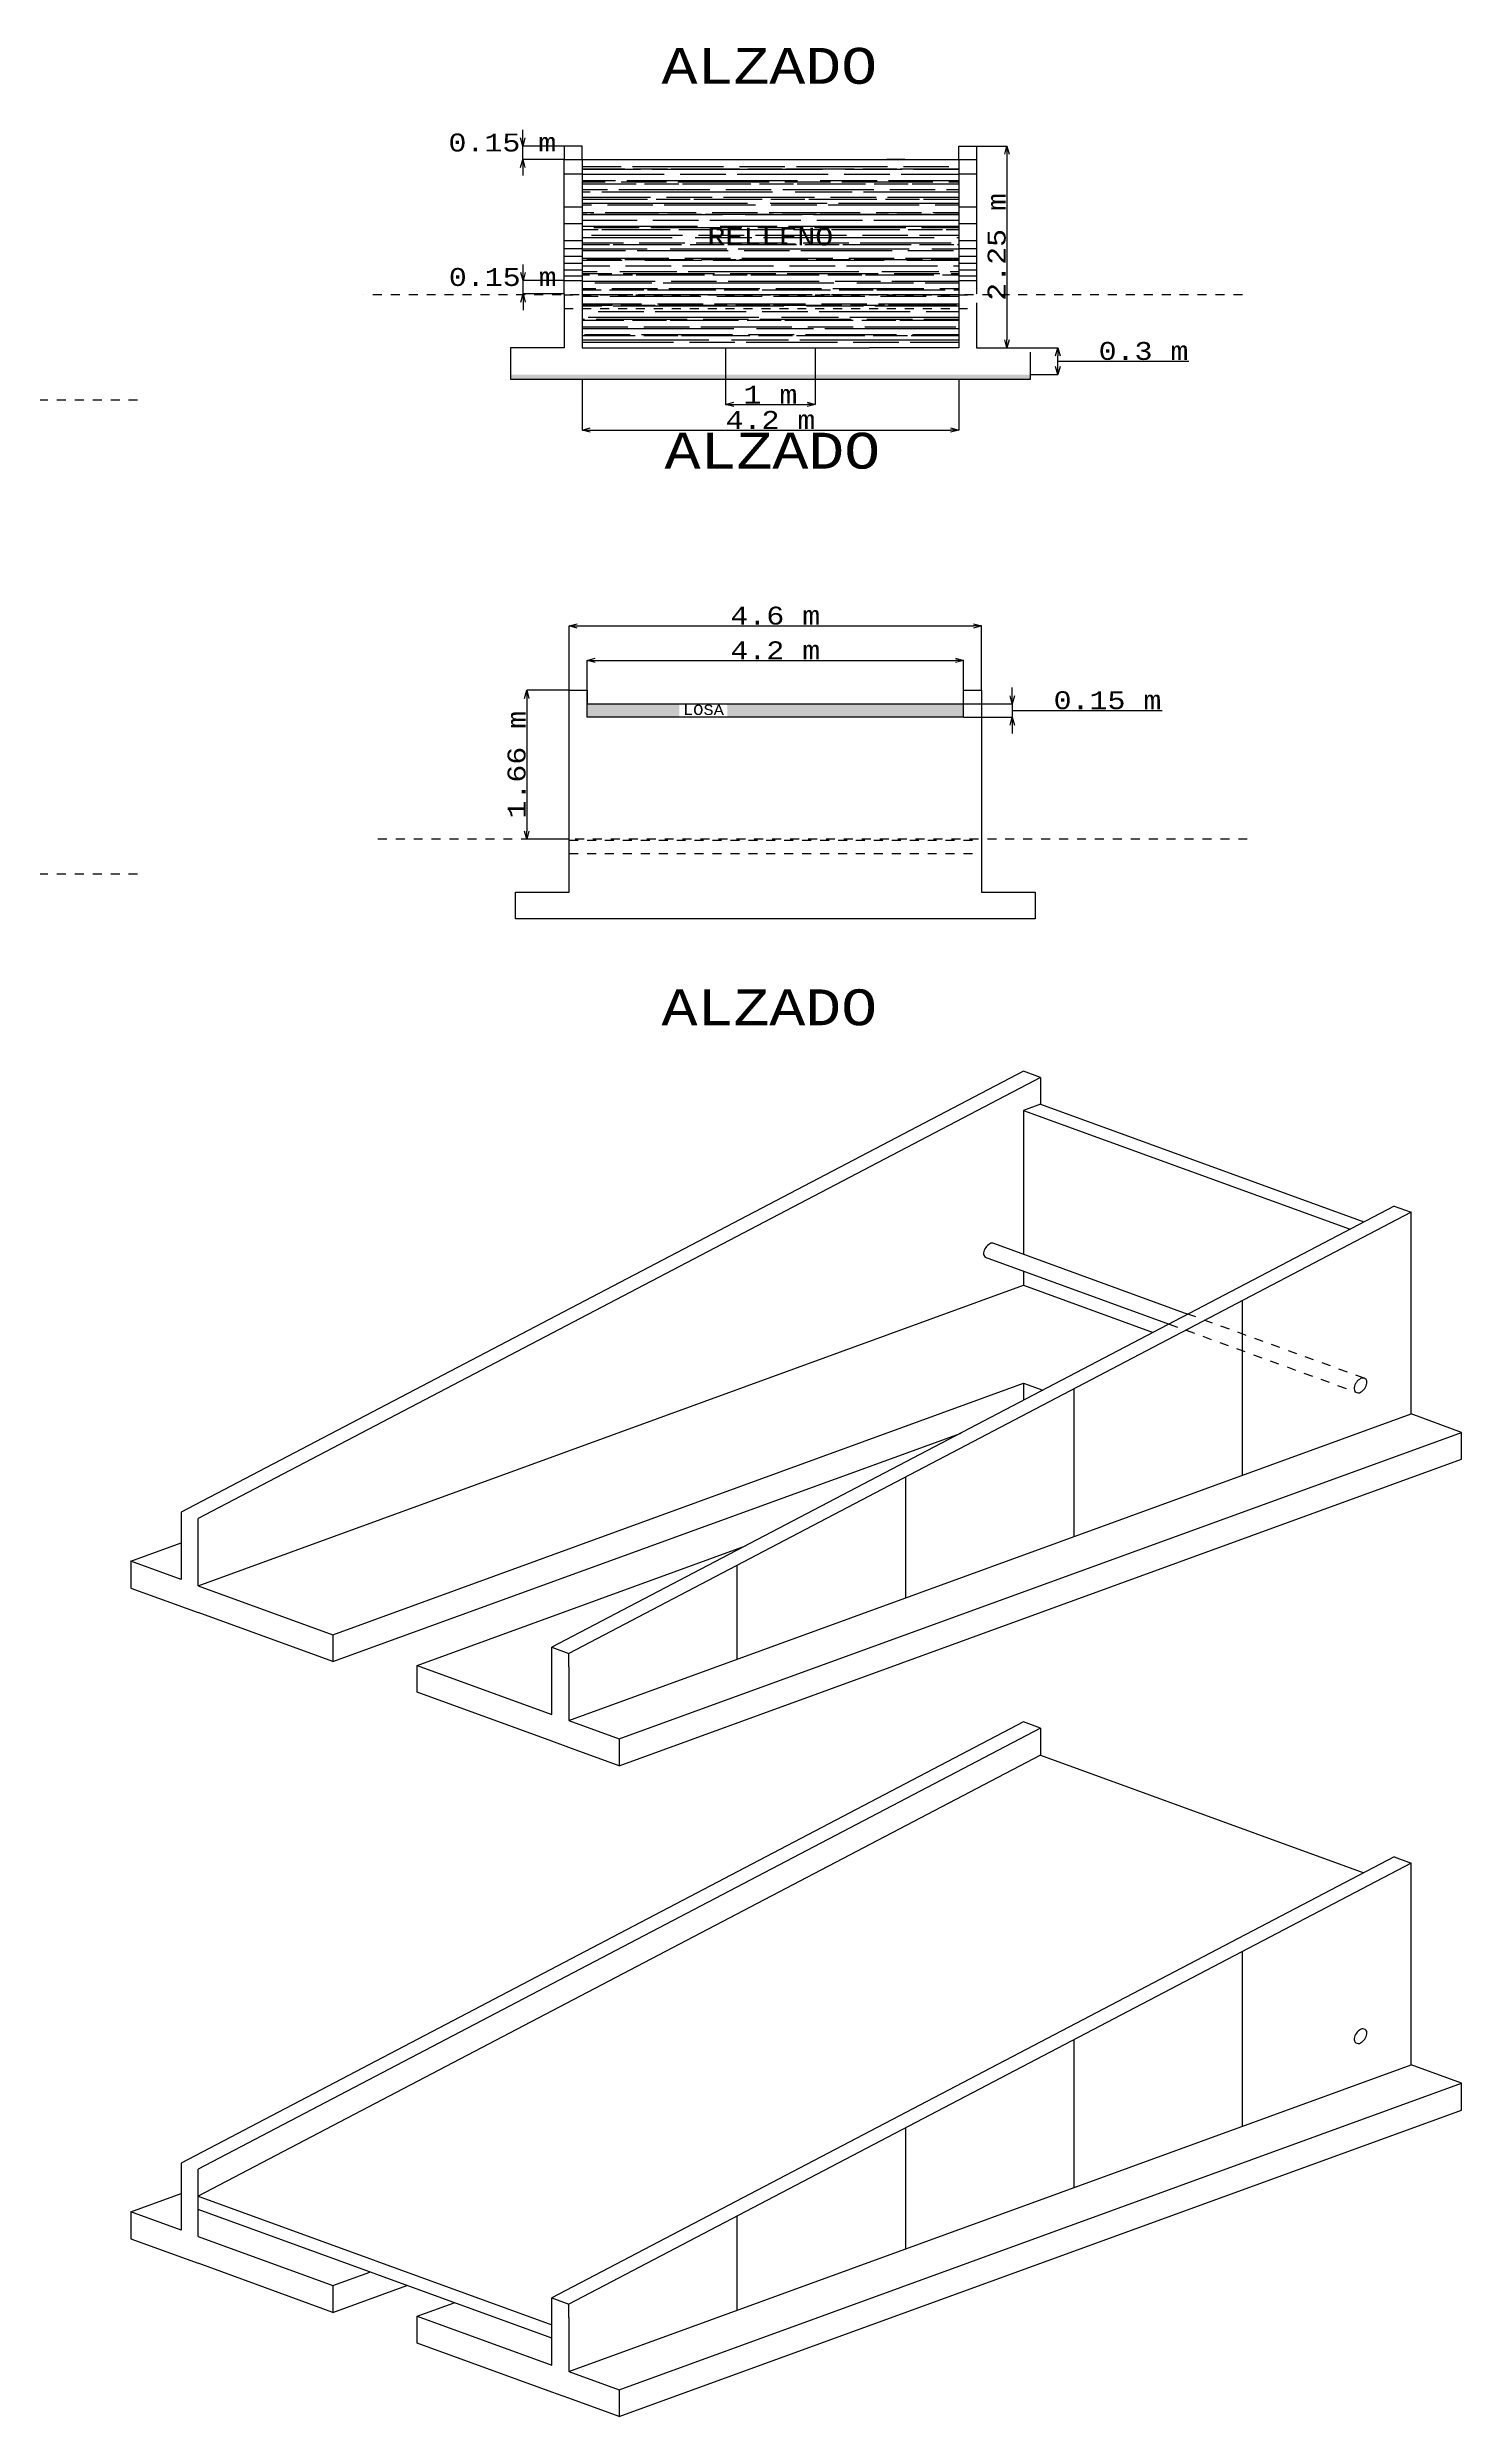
# Model space of a CAD drawing. Header units: metres. Extents: x 851 to 969, y 753 to 824.
# Drawn here: x 952.86 to 968.64, y 753.94 to 780.37 of the extents above; entities that cross this region are included whole.
import ezdxf

# ---------------------------------------------------------------- set-up
doc = ezdxf.new("R2010")
doc.units = ezdxf.units.M
doc.linetypes.add('DASHED2', pattern=[0.375, 0.25, -0.125])
doc.styles.get("Standard").update_dxf_attribs({"font": 'cour.ttf', "height": 0.2})
doc.dimstyles.new('ISO-25 (Metros)', dxfattribs={"dimscale": 0.001, "dimtxt": 0.2, "dimasz": 90, "dimexe": 1.25, "dimexo": 0.625, "dimtad": 1, "dimtoh": 1, "dimdsep": 46, "dimtxsty": 'Standard', "dimblk": 'OPEN30', "dimcen": 2.5, "dimclrd": 220, "dimclre": 220, "dimclrt": 220, "dimadec": 0, "dimazin": 0, "dimtfac": 1, "dimtmove": 1, "dimatfit": 3, "dimfxl": 1, "dimarcsym": 0})

# ---------------------------------------------------------------- blocks, each defined once
blk = doc.blocks.new('_Open30')
at = {"color": 0, "linetype": 'ByBlock', "lineweight": -2}
for p, q in [((-1, 0.27), (0, 0)), ((0, 0), (-1, -0.27)), ((0, 0), (-1, 0))]:
    blk.add_line(p, q, dxfattribs=at)
blk = doc.blocks.new('*D96')
at = {"color": 220, "lineweight": -2, "transparency": 16777216}
for p, q in [((958.167, 779.357), (958.167, 779.447)), ((958.63, 779.267), (958.166, 779.267)), ((958.167, 779.117), (958.167, 779.267)), ((958.167, 779.117), (958.167, 779.267)), ((958.63, 779.117), (958.166, 779.117)), ((958.167, 779.027), (958.167, 778.937))]:
    blk.add_line(p, q, dxfattribs=at)
at = {"layer": 'Defpoints', "color": 0, "transparency": 16777216}
for p in [(958.167, 779.267), (958.631, 779.267), (958.631, 779.117)]:
    blk.add_point(p, dxfattribs=at)
at = {"color": 220, "lineweight": -2, "transparency": 16777216, "xscale": 0.09, "yscale": 0.09, "zscale": 0.09}
for p, rotation in [((958.167, 779.267), 270), ((958.167, 779.117), 90)]:
    blk.add_blockref('_Open30', p, dxfattribs=dict(at, rotation=rotation))
at = {"color": 220, "transparency": 16777216, "insert": (957.94, 779.305), "char_height": 0.2, "attachment_point": 5}
blk.add_mtext('0.15 m', dxfattribs=at)
blk = doc.blocks.new('*D97')
at = {"color": 220, "lineweight": -2, "transparency": 16777216}
for p, q in [((963.231, 779.267), (963.571, 779.267)), ((963.569, 779.177), (963.569, 777.107)), ((963.231, 777.017), (963.571, 777.017))]:
    blk.add_line(p, q, dxfattribs=at)
at = {"layer": 'Defpoints', "color": 0, "transparency": 16777216}
for p in [(963.231, 779.267), (963.231, 777.017), (963.569, 777.017)]:
    blk.add_point(p, dxfattribs=at)
at = {"color": 220, "lineweight": -2, "transparency": 16777216, "xscale": 0.09, "yscale": 0.09, "zscale": 0.09}
for p, rotation in [((963.569, 779.267), 90), ((963.569, 777.017), 270)]:
    blk.add_blockref('_Open30', p, dxfattribs=dict(at, rotation=rotation))
at = {"color": 220, "transparency": 16777216, "insert": (963.456, 778.142), "char_height": 0.2, "attachment_point": 5, "rotation": 90}
blk.add_mtext('2.25 m', dxfattribs=at)
blk = doc.blocks.new('*D98')
at = {"color": 220, "lineweight": -2, "transparency": 16777216}
for p, q in [((963.831, 777.017), (964.138, 777.017)), ((964.137, 776.807), (964.137, 776.927)), ((964.137, 776.867), (964.588, 776.867)), ((964.588, 776.867), (965.598, 776.867)), ((963.831, 776.717), (964.138, 776.717))]:
    blk.add_line(p, q, dxfattribs=at)
at = {"layer": 'Defpoints', "color": 0, "transparency": 16777216}
for p in [(963.831, 777.017), (964.137, 777.017), (963.831, 776.717)]:
    blk.add_point(p, dxfattribs=at)
at = {"color": 220, "lineweight": -2, "transparency": 16777216, "xscale": 0.09, "yscale": 0.09, "zscale": 0.09}
for p, rotation in [((964.137, 777.017), 90), ((964.137, 776.717), 270)]:
    blk.add_blockref('_Open30', p, dxfattribs=dict(at, rotation=rotation))
at = {"color": 220, "transparency": 16777216, "insert": (965.093, 776.98), "char_height": 0.2, "attachment_point": 5}
blk.add_mtext('0.3 m', dxfattribs=at)
blk = doc.blocks.new('*D99')
at = {"color": 220, "lineweight": -2, "transparency": 16777216}
for p, q in [((960.431, 776.716), (960.431, 776.384)), ((961.431, 776.716), (961.431, 776.384)), ((960.521, 776.385), (961.341, 776.385))]:
    blk.add_line(p, q, dxfattribs=at)
at = {"layer": 'Defpoints', "color": 0, "transparency": 16777216}
for p in [(960.431, 776.717), (961.431, 776.717), (961.431, 776.385)]:
    blk.add_point(p, dxfattribs=at)
at = {"color": 220, "lineweight": -2, "transparency": 16777216, "xscale": 0.09, "yscale": 0.09, "zscale": 0.09, "rotation": 180}
blk.add_blockref('_Open30', (960.431, 776.385), dxfattribs=at)
at = {"color": 220, "lineweight": -2, "transparency": 16777216, "xscale": 0.09, "yscale": 0.09, "zscale": 0.09}
blk.add_blockref('_Open30', (961.431, 776.385), dxfattribs=at)
at = {"color": 220, "transparency": 16777216, "insert": (960.931, 776.495), "char_height": 0.2, "attachment_point": 5}
blk.add_mtext('1 m', dxfattribs=at)
blk = doc.blocks.new('*D100')
at = {"color": 220, "lineweight": -2, "transparency": 16777216}
for p, q in [((958.831, 776.666), (958.831, 776.098)), ((963.031, 776.666), (963.031, 776.098)), ((958.921, 776.099), (962.941, 776.099))]:
    blk.add_line(p, q, dxfattribs=at)
at = {"layer": 'Defpoints', "color": 0, "transparency": 16777216}
for p in [(958.831, 776.667), (963.031, 776.667), (963.031, 776.099)]:
    blk.add_point(p, dxfattribs=at)
at = {"color": 220, "lineweight": -2, "transparency": 16777216, "xscale": 0.09, "yscale": 0.09, "zscale": 0.09, "rotation": 180}
blk.add_blockref('_Open30', (958.831, 776.099), dxfattribs=at)
at = {"color": 220, "lineweight": -2, "transparency": 16777216, "xscale": 0.09, "yscale": 0.09, "zscale": 0.09}
blk.add_blockref('_Open30', (963.031, 776.099), dxfattribs=at)
at = {"color": 220, "transparency": 16777216, "insert": (960.931, 776.212), "char_height": 0.2, "attachment_point": 5}
blk.add_mtext('4.2 m', dxfattribs=at)
blk = doc.blocks.new('*D101')
at = {"color": 220, "lineweight": -2, "transparency": 16777216}
for p, q in [((958.171, 777.857), (958.171, 777.947)), ((958.63, 777.767), (958.169, 777.767)), ((958.63, 777.617), (958.169, 777.617)), ((958.171, 777.617), (958.171, 777.767)), ((958.171, 777.617), (958.171, 777.767)), ((958.171, 777.527), (958.171, 777.437))]:
    blk.add_line(p, q, dxfattribs=at)
at = {"layer": 'Defpoints', "color": 0, "transparency": 16777216}
for p in [(958.171, 777.767), (958.631, 777.767), (958.631, 777.617)]:
    blk.add_point(p, dxfattribs=at)
at = {"color": 220, "lineweight": -2, "transparency": 16777216, "xscale": 0.09, "yscale": 0.09, "zscale": 0.09}
for p, rotation in [((958.171, 777.767), 270), ((958.171, 777.617), 90)]:
    blk.add_blockref('_Open30', p, dxfattribs=dict(at, rotation=rotation))
at = {"color": 220, "transparency": 16777216, "insert": (957.944, 777.805), "char_height": 0.2, "attachment_point": 5}
blk.add_mtext('0.15 m', dxfattribs=at)
blk = doc.blocks.new('*D102')
at = {"color": 220, "lineweight": -2, "transparency": 16777216}
for p, q in [((958.885, 773.047), (958.885, 773.531)), ((958.975, 773.529), (962.995, 773.529)), ((963.085, 773.047), (963.085, 773.531))]:
    blk.add_line(p, q, dxfattribs=at)
at = {"layer": 'Defpoints', "color": 0, "transparency": 16777216}
for p in [(963.085, 773.529), (958.885, 773.046), (963.085, 773.046)]:
    blk.add_point(p, dxfattribs=at)
at = {"color": 220, "lineweight": -2, "transparency": 16777216, "xscale": 0.09, "yscale": 0.09, "zscale": 0.09, "rotation": 180}
blk.add_blockref('_Open30', (958.885, 773.529), dxfattribs=at)
at = {"color": 220, "lineweight": -2, "transparency": 16777216, "xscale": 0.09, "yscale": 0.09, "zscale": 0.09}
blk.add_blockref('_Open30', (963.085, 773.529), dxfattribs=at)
at = {"color": 220, "transparency": 16777216, "insert": (960.985, 773.642), "char_height": 0.2, "attachment_point": 5}
blk.add_mtext('4.2 m', dxfattribs=at)
blk = doc.blocks.new('*D103')
at = {"color": 220, "lineweight": -2, "transparency": 16777216}
for p, q in [((958.685, 773.197), (958.685, 773.916)), ((958.775, 773.915), (963.195, 773.915)), ((963.285, 773.197), (963.285, 773.916))]:
    blk.add_line(p, q, dxfattribs=at)
at = {"layer": 'Defpoints', "color": 0, "transparency": 16777216}
for p in [(963.285, 773.915), (958.685, 773.196), (963.285, 773.196)]:
    blk.add_point(p, dxfattribs=at)
at = {"color": 220, "lineweight": -2, "transparency": 16777216, "xscale": 0.09, "yscale": 0.09, "zscale": 0.09, "rotation": 180}
blk.add_blockref('_Open30', (958.685, 773.915), dxfattribs=at)
at = {"color": 220, "lineweight": -2, "transparency": 16777216, "xscale": 0.09, "yscale": 0.09, "zscale": 0.09}
blk.add_blockref('_Open30', (963.285, 773.915), dxfattribs=at)
at = {"color": 220, "transparency": 16777216, "insert": (960.985, 774.028), "char_height": 0.2, "attachment_point": 5}
blk.add_mtext('4.6 m', dxfattribs=at)
blk = doc.blocks.new('*D104')
at = {"color": 220, "lineweight": -2, "transparency": 16777216}
for p, q in [((963.086, 773.046), (963.631, 773.046)), ((963.629, 773.136), (963.629, 773.226)), ((963.629, 773.046), (963.629, 772.896)), ((963.629, 773.046), (963.629, 772.896)), ((963.086, 772.896), (963.631, 772.896)), ((963.629, 772.971), (964.081, 772.971)), ((963.629, 772.806), (963.629, 772.716)), ((964.081, 772.971), (965.301, 772.971))]:
    blk.add_line(p, q, dxfattribs=at)
at = {"layer": 'Defpoints', "color": 0, "transparency": 16777216}
for p in [(963.085, 773.046), (963.085, 772.896), (963.629, 772.896)]:
    blk.add_point(p, dxfattribs=at)
at = {"color": 220, "lineweight": -2, "transparency": 16777216, "xscale": 0.09, "yscale": 0.09, "zscale": 0.09}
for p, rotation in [((963.629, 773.046), 270), ((963.629, 772.896), 90)]:
    blk.add_blockref('_Open30', p, dxfattribs=dict(at, rotation=rotation))
at = {"color": 220, "transparency": 16777216, "insert": (964.691, 773.084), "char_height": 0.2, "attachment_point": 5}
blk.add_mtext('0.15 m', dxfattribs=at)
blk = doc.blocks.new('*D105')
at = {"color": 220, "lineweight": -2, "transparency": 16777216}
for p, q in [((958.685, 773.196), (958.212, 773.196)), ((958.213, 773.106), (958.213, 771.626)), ((958.685, 771.536), (958.212, 771.536))]:
    blk.add_line(p, q, dxfattribs=at)
at = {"layer": 'Defpoints', "color": 0, "transparency": 16777216}
for p in [(958.685, 773.196), (958.213, 771.536), (958.685, 771.536)]:
    blk.add_point(p, dxfattribs=at)
at = {"color": 220, "lineweight": -2, "transparency": 16777216, "xscale": 0.09, "yscale": 0.09, "zscale": 0.09}
for p, rotation in [((958.213, 773.196), 90), ((958.213, 771.536), 270)]:
    blk.add_blockref('_Open30', p, dxfattribs=dict(at, rotation=rotation))
at = {"color": 220, "transparency": 16777216, "insert": (958.1, 772.366), "char_height": 0.2, "attachment_point": 5, "rotation": 90}
blk.add_mtext('1.66 m', dxfattribs=at)

msp = doc.modelspace()

# ---------------------------------------------------------------- hatches: boundary and pattern name
at = {"transparency": 33554687}
h = msp.add_hatch(dxfattribs=at)
h.set_pattern_fill('AR-RROOF', color=32, scale=0.005)
h.set_pattern_definition([(0, (-10.69834, -21.85242), (0.2794, 0.127), [1.905, -0.254, 0.635, -0.127]), (0, (-10.52943, -21.78892), (-0.127, 0.16891), [0.381, -0.04191, 0.762, -0.09525]), (0, (-10.634845, -21.74447), (0.6604, 0.08509), [1.016, -0.1778, 0.508, -0.127])])
h.paths.add_polyline_path([(958.831, 779.117), (958.831, 777.017), (960.631, 777.017), (961.231, 777.017), (963.031, 777.017), (963.031, 779.117)])
at = {"true_color": 0x939598, "transparency": 33554687}
h = msp.add_hatch(dxfattribs=at)
h.set_pattern_fill('CLAY', color=252, scale=0.004)
h.set_pattern_definition([(0, (16.808515, -22.055591), (0, 0.01905), []), (0, (16.808515, -22.052416), (0, 0.01905), []), (0, (16.808515, -22.049241), (0, 0.01905), []), (0, (16.808515, -22.042891), (0, 0.01905), [0.01905, -0.0127])])
h.paths.add_polyline_path([(963.831, 776.717), (958.031, 776.717), (958.031, 776.667), (963.831, 776.667)])
at = {"linetype": 'DASHED2', "true_color": 0x636466, "transparency": 33554687}
h = msp.add_hatch(dxfattribs=at)
h.set_pattern_fill('AR-SAND', color=251, scale=0.0001, angle=20)
h.set_pattern_definition([(57.5, (-13.230114, -23.8434643), (-0.001824245616, 0.004544255783), [0, -0.0038608, 0, -0.004318, 0, -0.0041275]), (27.5, (-13.230114, -23.843464), (0.001772450884, 0.00827341275), [0, -0.0020828, 0, -0.0034798, 0, -0.0013335]), (347.5, (-13.23305, -23.844533), (0.007427981473, 0.002718858357), [0, -0.00127, 0, -0.004572, 0, -0.005969]), (337.5, (-13.23305, -23.844533), (0.00641262045, 0.004706367273), [0, -0.000635, 0, -0.0029972, 0, -0.003429])])
h.paths.add_polyline_path([(963.085, 772.896), (963.085, 773.046), (958.885, 773.046), (958.885, 772.896)])
h.paths.add_polyline_path([(959.913, 772.896), (960.449, 772.896), (960.448, 773.046), (959.915, 773.046)], flags=17)

# ---------------------------------------------------------------- linework, layer by layer
at = {"linetype": 'DASHED2', "transparency": 33554687}
for p, q in [((958.831, 779.267), (958.631, 779.267)), ((958.631, 779.267), (958.631, 779.117)), ((958.831, 779.117), (958.831, 779.267)), ((963.031, 779.117), (963.031, 779.267)), ((963.031, 779.267), (963.231, 779.267)), ((963.231, 779.267), (963.231, 779.117)), ((963.831, 776.717), (963.831, 777.017)), ((963.831, 776.667), (963.831, 776.717))]:
    msp.add_line(p, q, dxfattribs=at)
at = {"transparency": 33554687}
for p, q in [((958.631, 777.617), (958.631, 779.117)), ((958.631, 779.117), (958.831, 779.117)), ((958.631, 778.959), (958.831, 778.959)), ((958.831, 779.117), (963.231, 779.117)), ((958.831, 779.117), (958.831, 777.017)), ((962.431, 779.117), (962.231, 779.117)), ((963.031, 779.117), (963.031, 777.017)), ((963.031, 778.959), (963.231, 778.959)), ((963.231, 779.117), (963.231, 777.617)), ((958.631, 778.588), (958.831, 778.588)), ((958.631, 778.405), (958.831, 778.405)), ((963.031, 778.588), (963.231, 778.588)), ((963.031, 778.405), (963.231, 778.405)), ((958.631, 778.215), (958.831, 778.215)), ((958.631, 778.124), (958.831, 778.124)), ((963.031, 778.215), (963.231, 778.215)), ((963.031, 778.124), (963.231, 778.124)), ((958.631, 778.039), (958.831, 778.039)), ((958.631, 777.959), (958.831, 777.959)), ((958.631, 777.887), (958.831, 777.887)), ((958.631, 777.818), (958.831, 777.818)), ((963.031, 778.039), (963.231, 778.039)), ((963.031, 777.959), (963.231, 777.959)), ((963.031, 777.887), (963.231, 777.887)), ((963.031, 777.818), (963.231, 777.818)), ((958.631, 777.767), (958.831, 777.767)), ((958.631, 777.617), (958.631, 777.517)), ((963.031, 777.767), (963.231, 777.767)), ((963.231, 777.517), (963.231, 777.017)), ((958.631, 777.017), (958.031, 777.017)), ((958.031, 777.017), (958.031, 776.667)), ((958.831, 777.017), (959.831, 777.017)), ((959.831, 777.017), (962.031, 777.017)), ((960.431, 777.017), (960.431, 776.717)), ((961.431, 777.017), (961.431, 776.717)), ((963.031, 777.017), (962.031, 777.017)), ((963.231, 777.017), (963.831, 777.017)), ((958.885, 772.896), (958.885, 773.046)), ((963.085, 772.896), (963.085, 773.046)), ((963.085, 772.896), (958.885, 772.896)), ((963.885, 770.946), (963.885, 770.646)), ((963.755, 768.947), (954.358, 764.027)), ((963.943, 768.878), (954.546, 763.958)), ((963.943, 768.878), (963.755, 768.947)), ((963.943, 768.878), (963.943, 768.578)), ((963.943, 768.578), (963.755, 768.51)), ((963.943, 768.578), (967.552, 767.265)), ((963.755, 768.51), (967.398, 767.184)), ((963.755, 768.51), (963.755, 766.905)), ((967.89, 767.442), (958.493, 762.522)), ((968.078, 767.374), (958.681, 762.453)), ((967.89, 767.442), (968.078, 767.374)), ((968.078, 765.124), (968.078, 767.374)), ((963.755, 766.718), (963.755, 766.56)), ((954.546, 763.208), (963.755, 766.56)), ((963.755, 766.56), (965.201, 766.034)), ((966.199, 764.44), (966.199, 766.39)), ((956.05, 762.661), (963.755, 765.466)), ((963.755, 765.466), (963.968, 765.388)), ((963.755, 765.466), (963.755, 765.277)), ((964.319, 763.755), (964.319, 765.405)), ((958.681, 761.703), (968.078, 765.124)), ((968.642, 764.918), (968.078, 765.124)), ((956.05, 762.361), (963.057, 764.911)), ((959.245, 761.498), (968.642, 764.918)), ((968.642, 764.618), (968.642, 764.918)), ((959.245, 761.198), (968.642, 764.618)), ((962.44, 763.071), (962.44, 764.421)), ((954.358, 764.027), (954.358, 763.277)), ((954.546, 763.208), (954.546, 763.958)), ((953.795, 763.482), (954.358, 763.687)), ((956.99, 762.319), (960.651, 763.652)), ((960.56, 763.604), (960.56, 763.619)), ((954.358, 763.277), (953.795, 763.482)), ((953.795, 763.482), (953.795, 763.182)), ((960.56, 762.387), (960.56, 763.437)), ((953.795, 763.182), (954.546, 762.908)), ((954.546, 763.208), (956.05, 762.661)), ((956.05, 762.361), (954.546, 762.908)), ((956.05, 762.661), (956.05, 762.361)), ((958.493, 761.772), (958.493, 762.522)), ((958.493, 762.522), (958.681, 762.453)), ((956.99, 762.019), (956.99, 762.319)), ((956.99, 762.319), (958.493, 761.772)), ((958.681, 762.303), (958.681, 762.453)), ((958.681, 762.303), (958.681, 761.703)), ((958.493, 761.472), (956.99, 762.019)), ((963.755, 761.688), (954.358, 756.768)), ((958.681, 761.703), (959.245, 761.498)), ((963.943, 761.619), (963.755, 761.688)), ((963.943, 761.619), (954.546, 756.699)), ((958.681, 761.403), (958.493, 761.472)), ((959.245, 761.498), (959.245, 761.198)), ((963.943, 761.619), (963.943, 761.319)), ((963.943, 761.319), (954.546, 756.399)), ((959.245, 761.198), (958.681, 761.403)), ((963.943, 761.319), (967.552, 760.006)), ((967.89, 760.183), (958.493, 755.263)), ((968.078, 760.114), (958.681, 755.194)), ((967.89, 760.183), (968.078, 760.114)), ((968.078, 757.864), (968.078, 760.114)), ((966.199, 757.18), (966.199, 759.13)), ((964.319, 756.496), (964.319, 758.146)), ((958.681, 754.444), (968.078, 757.864)), ((968.642, 757.659), (968.078, 757.864)), ((959.245, 754.239), (968.642, 757.659)), ((968.642, 757.359), (968.642, 757.659)), ((959.245, 753.939), (968.642, 757.359)), ((962.44, 755.812), (962.44, 757.162)), ((954.358, 756.768), (954.358, 756.018)), ((954.546, 755.949), (954.546, 756.699)), ((953.795, 756.223), (954.358, 756.428)), ((954.546, 756.399), (958.493, 754.963)), ((954.358, 756.018), (953.795, 756.223)), ((953.795, 756.223), (953.795, 755.923)), ((958.493, 754.813), (954.546, 756.249)), ((960.56, 755.128), (960.56, 756.178)), ((953.795, 755.923), (954.546, 755.649)), ((954.546, 755.949), (956.05, 755.402)), ((956.05, 755.102), (954.546, 755.649)), ((956.05, 755.402), (956.462, 755.552)), ((956.05, 755.402), (956.05, 755.102)), ((956.05, 755.102), (956.874, 755.402)), ((956.99, 755.06), (957.402, 755.21)), ((958.493, 754.513), (958.493, 755.263)), ((958.493, 755.263), (958.681, 755.194)), ((958.681, 755.044), (958.681, 755.194)), ((956.99, 754.76), (956.99, 755.06)), ((956.99, 755.06), (958.493, 754.513)), ((958.681, 755.044), (958.681, 754.444)), ((958.493, 754.213), (956.99, 754.76)), ((958.681, 754.444), (959.245, 754.239)), ((958.681, 754.144), (958.493, 754.213)), ((959.245, 753.939), (958.681, 754.144)), ((959.245, 754.239), (959.245, 753.939))]:
    msp.add_line(p, q, dxfattribs=at)
at = {"color": 1, "linetype": 'DASHED2', "ltscale": 0.35, "transparency": 33554559}
for p, q in [((966.196, 777.607), (956.396, 777.607)), ((953.871, 776.434), (937.087, 776.434)), ((966.251, 771.536), (956.451, 771.536)), ((953.871, 771.145), (937.087, 771.145))]:
    msp.add_line(p, q, dxfattribs=at)
at = {"color": 5, "linetype": 'DASHED2', "ltscale": 0.35, "transparency": 33554559}
for p, q in [((958.631, 777.607), (963.231, 777.607)), ((958.631, 777.455), (963.231, 777.455)), ((958.685, 771.526), (963.285, 771.526)), ((958.685, 771.374), (963.285, 771.374)), ((967.555, 765.522), (965.589, 766.237)), ((965.379, 766.127), (967.463, 765.368))]:
    msp.add_line(p, q, dxfattribs=at)
at = {"color": 7, "transparency": 33554687}
for p, q in [((958.631, 777.517), (958.631, 777.017)), ((958.031, 776.667), (963.831, 776.667))]:
    msp.add_line(p, q, dxfattribs=at)
at = {"color": 5, "transparency": 33554687}
for p, q in [((963.418, 767.027), (965.589, 766.237)), ((963.328, 766.873), (965.379, 766.127))]:
    msp.add_line(p, q, dxfattribs=at)
at = {"color": 252, "true_color": 0x939598, "transparency": 33554687}
for p, q in [((958.681, 761.703), (968.078, 765.124)), ((958.681, 754.444), (968.078, 757.864))]:
    msp.add_line(p, q, dxfattribs=at)
at = {"transparency": 33554687}
msp.add_lwpolyline([(963.885, 770.646), (958.085, 770.646), (958.085, 770.946), (958.685, 770.946), (958.685, 773.196), (958.885, 773.196), (958.885, 773.046), (963.085, 773.046), (963.085, 773.196), (963.285, 773.196), (963.285, 770.946), (963.885, 770.946)], dxfattribs=at)
at = {"color": 5, "transparency": 33554687}
for centre, radius, start, end in [((963.451, 766.897), 0.145, 119.5432, 170.4568), ((963.403, 766.981), 0.0484, 67.8746, 119.5432), ((963.356, 766.913), 0.0484, 170.4568, 235)]:
    msp.add_arc(centre, radius, start, end, dxfattribs=at)
at = {"transparency": 33554687}
for centre, radius, start, end in [((967.49, 765.408), 0.0484, 170.4568, 299.5432), ((967.586, 765.392), 0.145, 119.5432, 170.4568), ((967.538, 765.476), 0.0484, 350.4568, 119.5432), ((967.443, 765.492), 0.145, 299.5432, 350.4568), ((967.586, 758.133), 0.145, 119.5432, 170.4568), ((967.538, 758.217), 0.0484, 350.4568, 119.5432), ((967.49, 758.149), 0.0484, 170.4568, 299.5432), ((967.443, 758.233), 0.145, 299.5432, 350.4568)]:
    msp.add_arc(centre, radius, start, end, dxfattribs=at)

# ---------------------------------------------------------------- texts
at = {"transparency": 33554687, "attachment_point": 1}
for s, width, gutter_width, insert, char_height in [('ALZADO', 8.15481, 1, (959.716, 780.362), 0.4), ('RELLENO', 1.89775, 1, (960.228, 778.358), 0.2), ('ALZADO', 8.15481, 1, (959.75, 776.069), 0.4), ('LOSA', 1.08107, 0.57, (959.955, 773.035), 0.1139), ('ALZADO', 8.15481, 1, (959.716, 769.86), 0.4)]:
    msp.add_mtext_dynamic_manual_height_columns(s, width=width, gutter_width=gutter_width, heights=[0], dxfattribs=dict(at, insert=insert, char_height=char_height))

# ---------------------------------------------------------------- dimensions: what is measured, and where the dimension line sits
at = {"transparency": 33554687}
for base, p1, p2, picture, middle in [((958.167, 779.267), (958.631, 779.117), (958.631, 779.267), '*D96', (957.94, 779.305)), ((963.569, 777.017), (963.231, 779.267), (963.231, 777.017), '*D97', (963.456, 778.142)), ((958.171, 777.767), (958.631, 777.617), (958.631, 777.767), '*D101', (957.944, 777.805)), ((964.137, 777.017), (963.831, 776.717), (963.831, 777.017), '*D98', (964.589, 776.98)), ((963.629, 772.896), (963.085, 773.046), (963.085, 772.896), '*D104', (964.081, 773.084)), ((958.213, 771.536), (958.685, 773.196), (958.685, 771.536), '*D105', (958.1, 772.366))]:
    dim = msp.add_linear_dim(base=base, p1=p1, p2=p2, angle=90, dimstyle='ISO-25 (Metros)', override={"dimpost": ' m'}, dxfattribs=at)
    dim.commit()
    dim.dimension.update_dxf_attribs({"geometry": picture, "text_midpoint": middle})
for base, p1, p2, picture, middle in [((961.431, 776.385), (960.431, 776.717), (961.431, 776.717), '*D99', (960.931, 776.495)), ((963.031, 776.099), (958.831, 776.667), (963.031, 776.667), '*D100', (960.931, 776.212)), ((963.285, 773.915), (958.685, 773.196), (963.285, 773.196), '*D103', (960.985, 774.028)), ((963.085, 773.529), (958.885, 773.046), (963.085, 773.046), '*D102', (960.985, 773.642))]:
    dim = msp.add_linear_dim(base=base, p1=p1, p2=p2, dimstyle='ISO-25 (Metros)', override={"dimpost": ' m'}, dxfattribs=at)
    dim.commit()
    dim.dimension.update_dxf_attribs({"geometry": picture, "text_midpoint": middle})

doc.saveas('drawing.dxf')
